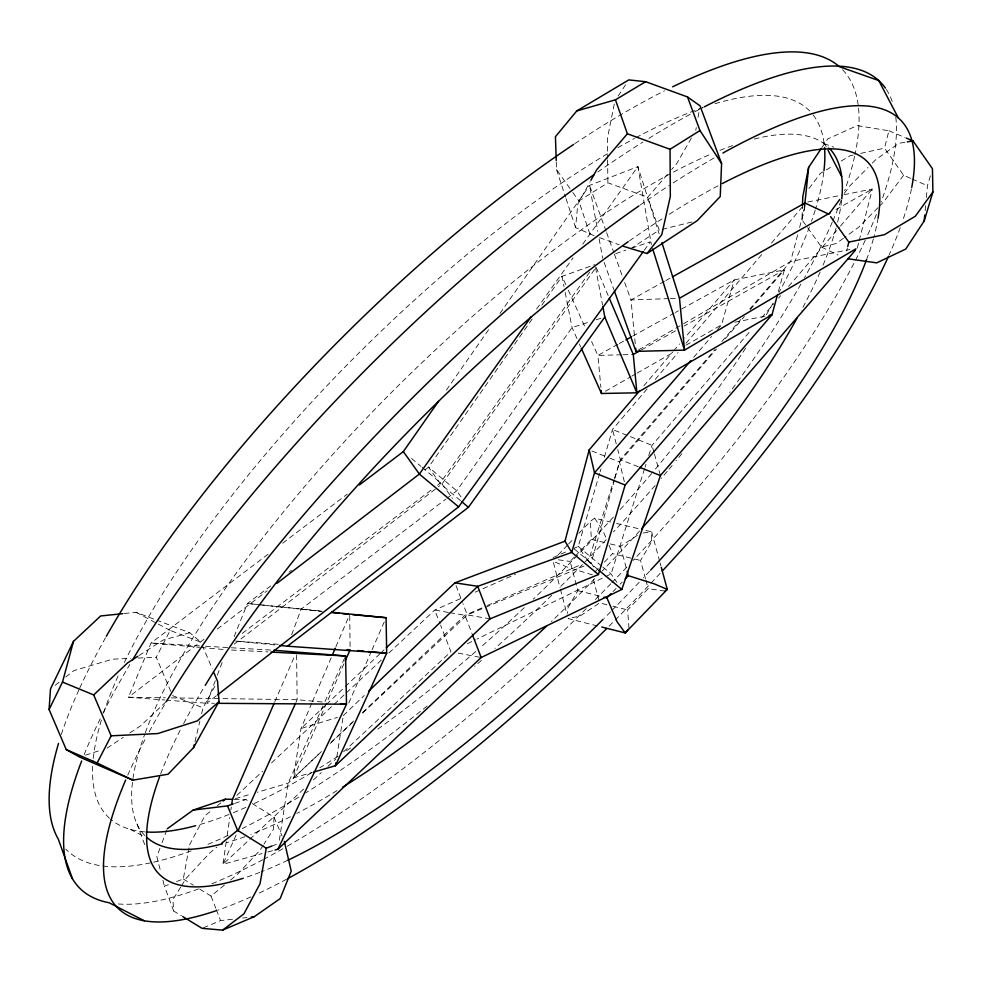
<?xml version="1.0" encoding="UTF-8"?>
<svg xmlns="http://www.w3.org/2000/svg" width="982" height="982" viewBox="0 0 982 982"><rect width="100%" height="100%" fill="white"/><g stroke="black" fill="none" stroke-linecap="round" stroke-linejoin="round"><path stroke-width="0.74" stroke-dasharray="4.91 3.68" d="M805.51 224.768L801.95 219.808L802.417 206.821M252.337 803.571L274.015 817.147L273.499 829.25L264.011 844.004M925.154 210.627L925.695 204.772M926.37 197.443L927.45 185.721L930.371 175.803M594.049 235.643L575.575 227.603L577.809 204.195L590.17 181.645M226.241 841.709L222.926 864.32L262.022 853.591M227.124 835.682L229.776 817.601M230.88 810.076L231.322 807.057M279.33 840.236L288.082 783.243L324.33 702.989M336.801 756.901L343.074 717.081M695.784 130.41L696.287 127.513M698.03 117.398L699.528 108.72M176.551 881.566L183.29 879L189.01 847.859M614.278 104.006L607.367 138.56L607.6 158.384M801.95 219.808L804.197 208.724M194.976 741.705L199.886 721.095M201.629 713.73L203.041 707.85L216.114 683.975M846.644 250.962L847.368 248.016M857.311 248.004L858.82 242.1M859.189 240.627L872.36 188.974L843.808 194.743M910.609 178.356L903.6 175.287L884.5 148.135L888.919 130.766L857.114 125.61L827.666 138.965L821.873 147.607M797.63 234.894L790.584 261.543L749.769 309.048M799.593 227.48L804.688 208.245M778.37 291.593L784.348 269.878L734.229 279.907L675.407 312.485M593.57 566.884L591.139 563.042L614.585 479.597M615.002 478.136L619.532 462.031L716.418 349.064M717.56 329.522L721.537 324.895L734.229 279.907L684.564 338.127M599.658 473.336L578.251 546.434L574.077 548.287M600.088 471.876L600.947 468.954M604.372 457.256L612.498 429.49L647.273 388.712M597.535 569.179L588.267 561.458L613.971 480.026M614.425 478.578L620.391 459.674L714.945 349.592M644.585 468.709L611.062 573.967L476.933 639.086M645.051 467.248L645.972 464.326M648.771 455.55L652.023 445.325L750.727 330.492M291.642 634.802L301.118 609.196L445.779 499.151M159.968 848.288L156.838 856.66L161.011 872.9M162.055 842.703L166.744 830.146M215.254 680.747L206.785 703.247L166.105 700.129M217.366 675.113L222.656 661.046M234.17 636.655L247.427 603.464L270.688 585.959M311.797 703.161L300.958 728.521L293.471 777.904L312.264 772.453M312.399 701.749L331.658 656.676M335.869 646.807L349.715 614.413M274.776 701.835L294.747 655.78M348.806 703.014L371.417 651.275M372.031 649.875L384.257 621.913M343.958 663.758L293.471 777.904L321.323 751.782M236.134 835.019L222.926 864.32L248.63 840.347M295.889 702.523L297.141 699.724L296.576 653.091M324.956 701.614L344.952 657.339M170.794 691.475L156.248 657.265L170.168 630.432L200.991 642.228L189.772 632.752L157.243 620.366M189.551 844.888L204.87 815.809L211.719 810.26M574.372 557.003L570.125 561.422L577.833 590.648L567.142 609.356L567.547 613.296M691.365 138.094L676.623 163.712L671.639 169.493M645.493 578.779L640.546 560.464L651.582 541.88L651.643 531.851L644.327 530.108M180.713 887.114L172.906 899.684L173.654 911.001L181.4 915.727M181.486 885.85L186.175 878.301L210.001 852.732L216.899 847.135M263.225 845.244L260.058 850.167L237.349 874.459L230.488 880.093M618.157 96.04L625.509 84.869M446.368 390.087L490.288 327.313M499.948 313.491L589.531 185.426L637.883 166.609L659.143 233.888M532.158 319.027L428.594 467.15L424.924 469.912M541.818 305.218L561.999 276.347L594.982 264.624M536.614 309.085L573.046 257.849M582.817 244.101L637.883 166.609L651.361 244.628M589.666 272.124L439.973 483.402L437.542 485.255M594.626 269.363L441.986 484.003L438.34 486.814M644.167 250.41L650.452 241.744L633.059 247.697M844.311 193.331L849.761 185.966L868.027 167.456M903.6 175.287L883.248 202.353L878.988 206.662M808.972 188.544L820.461 173.36L833.399 165.676M655.227 379.396L678.083 352.599M686.025 343.283L762.535 253.577M771.484 243.094L803.276 205.815M643.824 385.852L672.633 352.096M673.627 350.93L679.593 343.945M693.746 357.264L711.606 336.458M721.905 341.49L740.821 319.469M725.416 338.581L744.393 316.462M750.383 309.477L784.348 269.878L684.073 326.036M630.407 248.827L659.229 230.095L647.715 197.259L667.65 174.121M761.688 317.726L773.656 303.806M778.64 298.012L780.641 295.692M788.607 286.413L839.45 227.259M840.457 226.093L872.36 188.974L833.779 210.835M558.157 554.891L567.498 545.157M568.541 544.077L573.733 538.676M578.938 533.263L590.366 521.381L594.576 518.189L610.669 522.043M575.427 555.898L591.36 539.339L590.366 521.381M598.271 568.492L592.158 574.838L567.166 567.056L553.099 561.323L560.022 587.739M604.396 562.134L612.547 553.664L633.181 558.672M613.05 591.545L616.107 588.378M620.182 584.143L622.22 582.031M628.983 628.357L627.621 609.908L648.157 588.635L664.961 591.115M872.323 163.098L875.551 159.833L898.8 143.323L905.907 142.12M877.92 207.742L858.771 227.137L844.569 237.46M343.307 715.596L364.236 695.465M321.458 751.549L288.082 783.243L257.321 792.241M331.462 742.048L354.833 719.867M362.616 712.466L464.965 615.284L485.98 606.103M165.983 701.799L140.819 725.661L129.563 733.149M325.324 705.457L300.958 728.521L337.464 717.388M326.441 704.401L344.166 687.633M345.271 686.59L379.617 654.086M380.721 653.042L384.048 649.9M330.247 743.423L352.526 722.531M362.554 713.141L467.297 614.941L584.094 565.988M236.895 795.334L262.599 771.263M271.548 762.891L333.021 705.322M334.138 704.278L345.308 693.808M346.437 692.764L382.194 659.278M388.909 652.993L434.731 610.08L461.209 598.345M249.747 839.303L304.506 788.239M313.454 779.892L321.274 772.601M327.976 766.353L335.807 759.049M343.626 751.758L450.922 651.717L440.673 625.35M199.69 889.091L211.044 896.075L224.768 884.794M217.427 805.645L220.852 802.871M55.176 685.276L61.031 680.698M65.708 677.04L73.908 670.62L112.464 659.192L130.581 658.394M216.433 695.735L206.785 703.247L214.383 703.296M234.182 644.167L437.125 487.747M203.912 639.343L128.446 697.232L164.608 700.006M217.304 629.069L267.202 590.796M446.994 498.23L456.716 490.828L572.052 327.546L590.563 321.605M268.025 554.253L151.007 643.026L128.446 697.232L165.246 697.785M282.656 543.156L347.26 494.142M242.272 633.39L432.657 488.95M289.039 572.15L291.494 570.309M843.391 238.319L836.283 243.487L821.529 247.071L806.406 226.007M107.05 748.124L123.315 737.31M610.276 543.918L620.464 546.385L640.338 533.373M139.014 655.546L163.024 640.08L189.772 632.752M589.851 234.121L578.84 200.942L607.883 182.799L647.715 197.259M841.169 161.06L850.216 155.684L854.696 154.69M638.644 349.85L682.245 324.514M683.558 323.741L790.584 261.543L849.896 249.514M605.428 391.229L630.505 376.904M631.819 376.155L635.784 373.897M637.097 373.135L674.033 352.035M685.915 345.247L721.537 324.895M641.295 349.985L676.058 330.529M664.433 281.318L630.984 299.952L635.256 343.823M665.771 280.57L671.123 277.587M617.923 344.314L597.878 355.41L600.898 387.399M619.261 343.565L624.613 340.607M632.629 336.163L674.069 313.221M467.346 643.738L475.558 639.748M475.141 592.158L515.55 574.237M553.173 557.555L568.504 550.755M487.379 605.489L581.258 564.515M203.384 927.794L220.582 920.6L233.777 919.066M173.654 911.001L164.424 886.181L171.163 883.616M271.818 846.091L278.765 843.452M615.665 253.663L625.804 250.177M234.649 803.448L245.966 799.569L251.061 802.773M85.459 755.207L101.293 750.015M596.258 319.776L603.39 317.481M235.361 798.673L251.466 793.959M267.816 852.008L273.61 850.424M662.15 229.371L692.826 221.748M860.649 153.388L884.5 148.135M807.756 202.01L842.311 195.037M734.892 322.219L766.07 315.958M643.173 532.993L651.643 531.851L659.659 561.36M242.579 918.035L246.985 917.519M124.223 613.517L136.019 612.277L155.819 619.826M138.131 658.063L156.248 657.265M668.877 298.614L630.984 299.952L624.245 281.343M670.387 298.553L677.961 298.283M621.471 354.797L597.878 355.41L591.581 341.54M622.944 354.76L633.267 354.477M171.384 697.871L297.141 699.724L324.06 702.167M234.219 799.348L245.966 799.569M231.457 650.023L267.976 651.925M199.518 645.886L151.007 643.026L199.567 647.359M205.594 646.242L229.849 647.666M231.359 647.752L270.786 650.072M278.336 644.315L235.57 641.037L276.752 645.137M201.089 647.494L225.369 649.654M301.118 609.196L322.354 611.32M261.138 604.875L247.427 603.464L321.139 611.356M262.66 605.035L322.084 611.135M558.39 559.814L570.125 561.422M490.104 618.82L467.297 614.941L463.001 603.77M448.332 612.424L434.731 610.08L440.132 623.963M449.842 612.682L464.965 615.284L471.986 633.586M458.128 653.091L479.744 657.253M616.524 523.443L642.866 529.752M591.36 539.339L604.458 542.506M634.654 559.04L640.546 560.464M577.833 590.648L601.119 596.43M606.974 604.765L599.609 602.936L580.067 616.07L568.099 618.55L597.387 625.927M612.878 606.238L627.621 609.908M599.634 237.681L619.225 244.776M823.972 143.581L833.755 147.177M638.325 466.781L620.391 459.674L617.764 449.609M591.95 450.996L608.496 457.612M609.871 458.164L619.532 462.031L625.141 485.01M172.537 695.575L203.041 707.85M888.919 130.766L904.974 137.529M912.02 178.97L927.45 185.721M821.529 247.071L837.99 255.025M130.176 829.348L145.017 836.848M136.019 612.277L157.034 623.447M158.347 624.147L170.168 630.432M183.29 879L193.38 885.212M574.077 548.791L591.139 563.042M601.696 566.098L578.251 546.434L588.267 561.458M602.862 567.08L611.062 573.967L616.868 582.289M411.532 458.484L420.897 466.327M422.064 467.309L441.986 484.003L452.481 498.451M460.46 500.611L439.973 483.402L428.594 467.15L456.716 490.828L461.736 497.886M556.278 162.128L556.524 169.604L571.978 191.294M572.825 192.509L578.84 200.942M594.576 518.189L602.702 530.12L606.176 538.431M823.947 142.378L826.684 147.644M565.779 284.67L561.999 276.347L564.012 286.584M568.296 290.218L585.284 327.669M576.95 338.532L572.052 327.546L565.166 292.44M579.405 344.031L580.632 346.781M596.184 267.423L608.14 295.508M274.015 817.147L282.018 835.964M202.182 645.014L212.247 668.754M609.073 545.354L612.547 553.664M211.044 896.075L215.819 908.338M216.347 909.7L220.582 920.6M456.016 585.603L462.461 602.371M136.94 823.873L144.833 844.95M606.115 231.236L589.531 185.426L597.805 231.421M606.63 232.673L613.885 252.705M614.401 254.142L622.171 275.611M604.151 262.427L613.91 289.69M556.524 169.604L565.571 197.161M566.049 198.61L575.575 227.603M654.024 452.518L652.023 445.325L612.498 429.49L616.254 443.864M654.429 453.954L660.407 475.546M660.064 562.833L660.861 565.779M645.874 580.178L648.157 588.635M620.464 546.385L626.369 568.369M593.324 579.282L599.216 601.45M560.415 589.2L566.945 614.143M162.902 880.277L164.424 886.181M595.546 267.62L602.567 305.046M599.143 238.835L602.617 258.131M607.613 159.919L607.883 182.799M349.727 615.886L350.095 648.366M842.568 69.722A550.202 165.271 -45.2 0 1 858.121 104.718M858.526 108.143A550.202 165.271 -45.2 0 1 854.966 154.677M854.61 156.285A550.202 165.271 -45.2 0 1 844.667 190.754M841.12 200.5A550.202 165.271 -45.2 0 1 832.957 220.582M832.319 222.042A550.202 165.271 -45.2 0 1 804.565 277.587M800.846 284.191A550.202 165.271 -45.2 0 1 729.651 392.542M681.938 453.672A550.202 165.271 -45.2 0 1 676.082 460.767M672.142 465.493A550.202 165.271 -45.2 0 1 668.177 470.206M667.183 471.385A550.202 165.271 -45.2 0 1 661.193 478.43M655.154 485.452A550.202 165.271 -45.2 0 1 613.517 531.9M606.201 539.732A550.202 165.271 -45.2 0 1 559.31 587.837M551.724 595.288A550.202 165.271 -45.2 0 1 494.94 648.451M481.462 660.395A550.202 165.271 -45.2 0 1 474.613 666.385M427.109 706.046A550.202 165.271 -45.2 0 1 305.66 792.891M298.823 797.102A550.202 165.271 -45.2 0 1 242.309 828.562M228.143 835.4A550.202 165.271 -45.2 0 1 204.575 845.711M191.183 850.878A550.202 165.271 -45.2 0 1 152.136 862.503M150.43 862.871A550.202 165.271 -45.2 0 1 65.782 849.086M61.338 734.426A550.202 165.271 -45.2 0 1 79.223 689.18M79.775 687.965A550.202 165.271 -45.2 0 1 105.59 637.613M574.863 143.618A550.202 165.271 -45.2 0 1 664.495 90.835M813.157 114.955A497.641 148.871 -45.2 0 1 824.414 146.244M823.788 172.206A497.641 148.871 -45.2 0 1 815.637 208.712M815.22 210.074A497.641 148.871 -45.2 0 1 811.5 221.232M809.426 226.94A497.641 148.871 -45.2 0 1 778.984 292.476M773.079 303.119A497.641 148.871 -45.2 0 1 765.285 316.572M745.669 348.107A497.641 148.871 -45.2 0 1 652.637 472.293M651.631 473.484A497.641 148.871 -45.2 0 1 619.409 510.419M613.296 517.17A497.641 148.871 -45.2 0 1 578.656 554.057M577.588 555.161A497.641 148.871 -45.2 0 1 533.189 599.216M524.29 607.662A497.641 148.871 -45.2 0 1 480.443 647.445M475.865 651.434A497.641 148.871 -45.2 0 1 377.014 729.675M350.574 747.989A497.641 148.871 -45.2 0 1 344.326 752.138M338.115 756.201A497.641 148.871 -45.2 0 1 319.751 767.789M311.454 772.822A497.641 148.871 -45.2 0 1 252.19 804.491M245.831 807.388A497.641 148.871 -45.2 0 1 230.537 813.869M229.027 814.471A497.641 148.871 -45.2 0 1 197.014 825.322M144.661 831.864A497.641 148.871 -45.2 0 1 110.684 819.283M109.53 818.276A497.641 148.871 -45.2 0 1 93.081 760.289M93.265 758.46A497.641 148.871 -45.2 0 1 101.907 718.345M103.785 712.478A497.641 148.871 -45.2 0 1 118.65 674.671M124.309 662.531A497.641 148.871 -45.2 0 1 609.27 152.701M617.825 147.717A497.641 148.871 -45.2 0 1 634.581 138.388M635.955 137.652A497.641 148.871 -45.2 0 1 703.898 107.296M715.056 103.711A497.641 148.871 -45.2 0 1 812.237 113.802M886.267 89.325A568.062 162.435 -45.2 0 1 892.724 102.926M895.793 117.337A568.062 162.435 -45.2 0 1 881.149 202.01M876.41 214.432A568.062 162.435 -45.2 0 1 865.915 238.786M865.24 240.246A568.062 162.435 -45.2 0 1 633.071 560.477M626.762 567.154A568.062 162.435 -45.2 0 1 611.921 582.645M610.853 583.75A568.062 162.435 -45.2 0 1 594.81 600.088M586.254 608.656A568.062 162.435 -45.2 0 1 284.277 847.957M282.926 848.73A568.062 162.435 -45.2 0 1 264.244 859.005M262.93 859.704A568.062 162.435 -45.2 0 1 211.4 883.96M198.511 888.931A568.062 162.435 -45.2 0 1 116.784 903.821M84.17 754.593A568.062 162.435 -45.2 0 1 100.409 718.394M102.889 713.411A568.062 162.435 -45.2 0 1 129.833 664.446M597.805 171.985A568.062 162.435 -45.2 0 1 642.903 142.059M648.832 138.364A568.062 162.435 -45.2 0 1 693.329 112.599M694.716 111.862A568.062 162.435 -45.2 0 1 702.94 107.541M911.443 188.875A555.37 150.234 -45.2 0 1 902.544 221.159M900.249 227.628A555.37 150.234 -45.2 0 1 889.164 254.804M660.211 573.267A555.37 150.234 -45.2 0 1 608.828 626.442M286.646 879.185A555.37 150.234 -45.2 0 1 256.818 894.172M250.889 896.885A555.37 150.234 -45.2 0 1 218.151 910.032M127.758 775.142A555.37 150.234 -45.2 0 1 146.539 736.66M149.239 731.639A555.37 150.234 -45.2 0 1 166.412 701.553M640.129 205.078A555.37 150.234 -45.2 0 1 669.417 185.352M673.161 182.922A555.37 150.234 -45.2 0 1 718.799 155.316M878.117 217.918A502.281 135.307 -45.2 0 1 873.845 237.165M873.391 238.835A502.281 135.307 -45.2 0 1 866.566 259.592M649.605 571.18A502.281 135.307 -45.2 0 1 643.357 577.858M639.172 582.289A502.281 135.307 -45.2 0 1 611.614 610.767M610.546 611.847A502.281 135.307 -45.2 0 1 604.151 618.279M287.787 860.269A502.281 135.307 -45.2 0 1 261.298 871.82M259.874 872.372A502.281 135.307 -45.2 0 1 244.604 877.822M160.655 773.951A502.281 135.307 -45.2 0 1 181.142 728.374M183.634 723.562A502.281 135.307 -45.2 0 1 204.452 686.676M629.437 240.848A502.281 135.307 -45.2 0 1 663.562 217.894M669.282 214.248A502.281 135.307 -45.2 0 1 719.708 184.923M841.599 200.402A484.998 137.75 -45.2 0 1 836.541 226.4M836.075 228.106A484.998 137.75 -45.2 0 1 822.609 266.232M820.117 272.039A484.998 137.75 -45.2 0 1 801.202 310.594M639.577 530.943A484.998 137.75 -45.2 0 1 602.248 570.959M594.822 578.619A484.998 137.75 -45.2 0 1 551.344 621.594M336.998 790.645A484.998 137.75 -45.2 0 1 296.846 813.415M290.377 816.729A484.998 137.75 -45.2 0 1 250.876 834.454M244.96 836.676A484.998 137.75 -45.2 0 1 226.486 842.703M144.882 835.559A484.998 137.75 -45.2 0 1 144.771 734.155M145.311 732.658A484.998 137.75 -45.2 0 1 711.533 153.818M719.966 150.344A484.998 137.75 -45.2 0 1 733.026 145.483M754.299 139.039A484.998 137.75 -45.2 0 1 828.464 147.374"/><path stroke-width="1.47" d="M802.478 205.373L802.785 196.707L808.64 167.382L821.05 148.847M556.229 160.631L555.444 136.682L576.778 110.917L628.775 79.91L645.628 81.702L687.498 96.936L700.019 105.823L721.586 163.54L720.248 196.523L697.208 220.668L647.04 253.516L623.41 246.298M214.015 672.952L217.574 681.324L218.998 701.639L193.577 747.597L168.094 774.221L132.828 780.15L79.702 757.097L66.26 749.597L49.1 709.569L50.487 688.934L73.503 641.344L100.63 615.972L122.75 613.664M804.479 207.337L808.64 167.382M847.883 258.769L876.73 262.857L905.723 249.084L924.222 220.889L924.749 215.021M231.764 804.049L232.427 799.52L274.174 703.222M335.869 762.793L335.414 765.751L313.712 772.036M271.818 846.091L266.269 848.215L260.034 883.714L243.941 913.837L222.619 930.126L202.059 928.346L182.689 916.513M193.577 747.597L194.276 744.651M847.724 246.543L848.804 242.112L830.588 216.629M777.584 294.49L772.012 314.768L625.141 485.01L598.443 574.544L571.757 552.4L564.981 541.192L589.188 449.891L639.859 390.517M49.1 709.569L62.492 682.073L73.503 641.344M924.222 220.889L932.9 191.969L932.458 168.72L913.014 140.917L906.312 138.094M275.058 850.019L277.955 849.221L481.18 657.535L621.852 589.433L660.407 475.546L855.31 250.312M332.26 655.264L335.267 648.218M345.185 660.972L350.108 649.838L347.063 649.605M238.012 830.833L295.251 703.91M277.955 849.221L346.499 704.204L345.578 655.951L273.818 650.256M66.26 749.597L97.132 762.977L111.162 735.825L93.695 694.937L62.492 682.073M590.906 180.32L596.725 169.702L627.375 133.785L615.456 99.82L645.628 81.702M359.449 484.899L403.332 451.61L438.463 401.38M531.287 316.585L419.363 474.073L276.949 583.32M279.796 645.444L287.431 646.193L468.426 507.301L604.814 317.026L602.85 306.544M217.636 694.79L458.606 506.872L643.271 251.65M932.9 191.969L915.322 216.236L884.365 234.71L848.804 242.112M828.857 214.199L839.757 199.469M647.04 253.516L661.758 234.649L670.325 196.425L670.043 149.289L699.97 130.545L687.498 96.936M628.038 629.511L625.215 632.936L601.782 627.032M690.776 360.725L594.515 472.833L571.757 552.4L477.731 586.315L368.655 691.23M604.028 597.154L606.937 597.878L611.013 593.656M625.276 578.864L628.333 575.697L627.154 571.303M598.443 574.544L490.104 618.82L335.414 765.751L386.675 653.214L386.086 617.715L331.462 612.228M386.257 647.801L454.948 582.817L564.981 541.192M93.695 694.937L127.635 662.875L137.75 656.357M218.998 701.639L197.357 720.886L157.758 733.566L111.162 735.825M221.49 843.403L237.57 830.33L266.269 848.215M223.135 801.03L225.418 799.176L232.759 799.323M664.961 591.115L667.281 589.384L661.267 567.252M167.271 828.747L193.159 810.076L225.418 799.176M222.619 930.126L254.313 916.66L280.165 898.616L291.224 871.108L284.314 841.341M855.997 248.79L684.54 350.132L635.992 351.396L614.425 291.126M652.723 248.962L684.54 350.132L679.483 298.233L829.79 213.094M581.246 348.156L601.475 393.487L636.901 392.825L633.267 354.477L639.957 350.734M672.461 276.85L804.921 203.065M625.951 339.87L631.291 336.912M193.159 810.076L227.566 805.878L233.225 803.939M576.778 110.917L615.456 99.82M769.041 315.369L772.012 314.768L636.901 392.825L604.814 317.026M907.331 141.874L913.014 140.917M251.38 917.004L254.313 916.66M217.415 703.321L346.499 704.204L340.521 703.664M271.02 652.085L345.578 655.951M287.431 646.193L386.675 653.214L368.397 651.532M352.747 614.683L386.086 617.715M357.73 650.538L363.819 651.103M331.658 612.473L339.183 613.284M342.19 613.603L348.217 614.253M454.948 582.817L477.731 586.315L490.104 618.82M628.333 575.697L653.987 583.75L667.281 589.384L625.215 632.936L617.162 621.913L606.937 597.878M627.375 133.785L670.043 149.289M639.712 467.334L660.407 475.546M625.141 485.01L594.515 472.833L589.188 449.891M805.314 203.176L827.47 213.548M97.132 762.977L132.828 780.15M144.354 920.809L109.1 902.728A568.062 162.435 -45.2 0 1 81.653 760.976M598.689 570.137L621.852 589.433M458.606 506.872L419.363 474.073L403.332 451.61M461.601 501.569L468.426 507.301M699.97 130.545L721.586 163.54M898.272 117.84L878.767 80.561L839.389 66.69A550.202 165.271 -45.2 0 0 672.596 86.833M828.047 150.283L841.684 176.613M609.343 298.319L633.267 354.477M227.566 805.878L237.57 830.33M472.538 634.998L481.18 657.535M72.484 878.804L58.319 839.18A550.202 165.271 -45.2 0 1 58.527 743.423M661.917 242.652L679.483 298.233M635.698 348.365L635.992 351.396M601.193 390.443L601.475 393.487M132.325 660.285A568.062 162.435 -45.2 0 1 594.11 174.563M704.29 106.842A568.062 162.435 -45.2 0 1 885.433 88.122M106.363 636.25A550.202 165.271 -45.2 0 1 573.635 144.44M824.524 147.57A497.641 148.871 -45.2 0 1 823.972 170.659M195.627 825.702A497.641 148.871 -45.2 0 1 146.085 831.975M722.899 153.02A555.37 150.234 -45.2 0 1 911.75 187.353M888.538 256.216A555.37 150.234 -45.2 0 1 662.298 571.008M606.68 628.59A555.37 150.234 -45.2 0 1 287.922 878.497M216.801 910.498A555.37 150.234 -45.2 0 1 125.671 779.978M166.412 701.553A555.37 150.234 -45.2 0 1 638.926 205.913M722.273 183.573A502.281 135.307 -45.2 0 1 878.117 217.918M866.566 259.592A502.281 135.307 -45.2 0 1 650.649 570.076M603.083 619.347A502.281 135.307 -45.2 0 1 287.787 860.269M243.254 878.264A502.281 135.307 -45.2 0 1 159.55 776.897M205.25 685.35A502.281 135.307 -45.2 0 1 628.235 241.695M829.483 148.417A484.998 137.75 -45.2 0 1 841.77 198.867M796.905 318.45A484.998 137.75 -45.2 0 1 641.59 528.709M546.851 625.853A484.998 137.75 -45.2 0 1 342.448 787.306M222.398 843.833A484.998 137.75 -45.2 0 1 147.116 837.683"/></g></svg>
